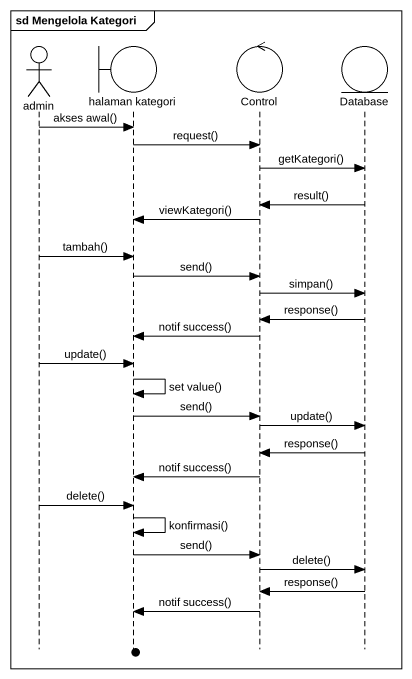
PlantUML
@startuml
mainframe sd Mengelola Kategori
hide footbox
actor admin
boundary "halaman kategori" as halaman_kategori
control "Control" as Control_
entity "Database" as Database_

admin -> halaman_kategori : akses awal()
halaman_kategori -> Control_ : request()
Control_ -> Database_ : getKategori()
Database_ -> Control_ : result()
Control_ -> halaman_kategori : viewKategori()
admin -> halaman_kategori : tambah()
halaman_kategori -> Control_ : send()
Control_ -> Database_ : simpan()
Database_ -> Control_ : response()
Control_ -> halaman_kategori : notif success()
admin -> halaman_kategori : update()
halaman_kategori -> halaman_kategori : set value()
halaman_kategori -> Control_ : send()
Control_ -> Database_ : update()
Database_ -> Control_ : response()
Control_ -> halaman_kategori : notif success()
admin -> halaman_kategori : delete()
halaman_kategori -> halaman_kategori : konfirmasi()
halaman_kategori -> Control_ : send()
Control_ -> Database_ : delete()
Database_ -> Control_ : response()
Control_ -> halaman_kategori : notif success()
@enduml
